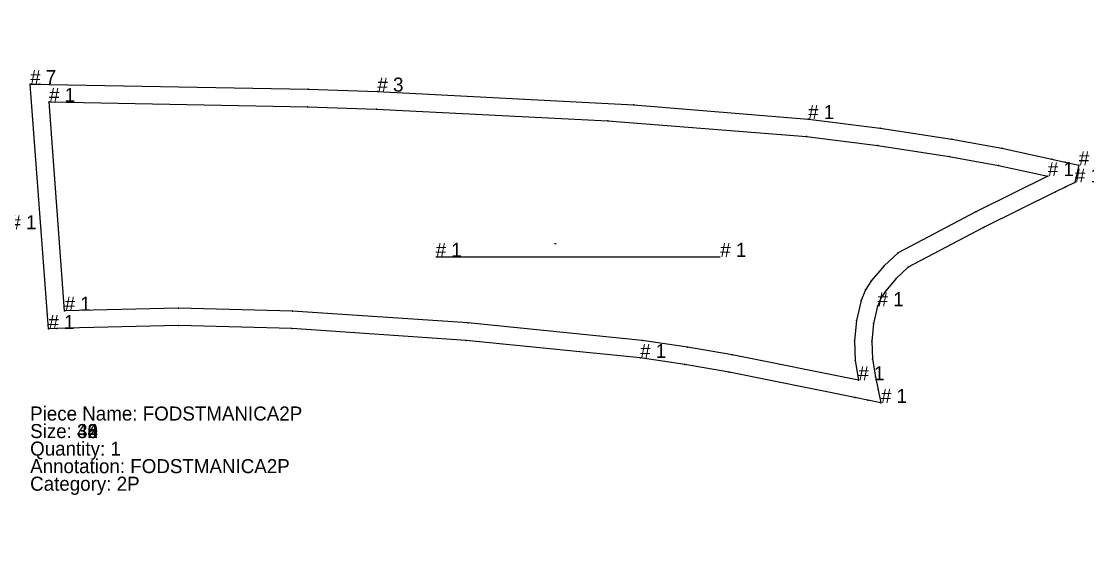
# Model space of a CAD drawing. Extents: x -10 to 11547, y -349 to 304.
# Drawn here: x 10350 to 10958, y -171 to 127 of the extents above; entities that cross this region are included whole.
import ezdxf

# ---------------------------------------------------------------- set-up
doc = ezdxf.new("R2010")
doc.units = 0

# ---------------------------------------------------------------- blocks, each defined once
blk = doc.blocks.new('FODSPMANICA2P-S_42')
at = {"layer": '1'}
blk.add_lwpolyline([(-352.097, 91.406), (-347.093, 91.251), (-342.089, 91.095), (-254.395, 89.347), (-166.687, 90.196), (-89.94, 93.37), (-13.341, 99.129), (-13.151, 99.146), (9.073, 102.044), (31.212, 105.557), (108.624, 120.203), (111.659, 120.815), (114.694, 121.426), (116.595, 118.982), (118.495, 116.538), (120.045, 114.542), (121.701, 112.629), (124.286, 109.897), (126.97, 107.257), (130.287, 105.125), (133.604, 102.993), (143.549, 99.475), (153.7, 96.583), (174.997, 91.566), (196.439, 87.186), (196.613, 87.152), (204.351, 85.145), (212.088, 83.137), (212.227, 83.109), (219.322, 81.504), (226.292, 79.415), (233.102, 76.854), (239.721, 73.832), (246.117, 70.362), (252.26, 66.463), (258.122, 62.151), (263.676, 57.446), (267.551, 53.688), (271.213, 49.718), (274.627, 45.532), (277.78, 41.148), (280.684, 36.594), (283.284, 31.86), (285.615, 26.988), (287.647, 21.984), (289.371, 16.866), (290.807, 11.656), (290.919, 10.94), (291.779, 4.107), (292.121, -2.775), (291.944, -9.663), (291.223, -16.516), (289.986, -23.294), (288.242, -29.959), (285.999, -36.478), (283.133, -43.07), (279.784, -49.434), (275.974, -55.532), (271.71, -61.323), (267.018, -66.772), (261.934, -71.859), (256.485, -76.557), (256.355, -76.687), (249.464, -83.578), (242.443, -90.599), (243.785, -100.557), (235.595, -101.636), (227.406, -102.714), (174.496, -109.37), (121.435, -114.765), (103.733, -115.718), (86, -115.408), (85.888, -115.403), (37.823, -115.845), (-10.25, -115.297), (-158.811, -110.087), (-158.8111, -110.087), (-258.299, -104.569), (-357.787, -99.051)], close=True, dxfattribs=at)
at = {"layer": '14'}
blk.add_lwpolyline([(-342.4, 81.1), (-254.407, 79.346), (-166.4, 80.2), (-89.174, 83.398), (-12.1, 89.2), (10.445, 92.139), (32.9, 95.7), (110.6, 110.4), (112.389, 108.099), (114.3, 105.9), (117.443, 102.594), (120.7, 99.4), (124.9, 96.7), (129.1, 94), (140.04, 90.108), (151.2, 86.9), (172.723, 81.799), (194.4, 77.4), (202.1, 75.4), (209.8, 73.4), (216.298, 71.917), (222.68, 70), (228.92, 67.658), (234.987, 64.901), (240.855, 61.741), (246.496, 58.193), (251.886, 54.274), (257, 50), (260.816, 46.334), (264.379, 42.423), (267.674, 38.283), (270.688, 33.934), (273.395, 29.388), (275.784, 24.667), (277.853, 19.797), (279.594, 14.801), (281, 9.7), (281.831, 3.577), (282.183, -2.592), (282.055, -8.769), (281.433, -14.917), (280.321, -20.995), (278.741, -26.968), (276.7, -32.8), (274.053, -38.787), (270.974, -44.564), (267.481, -50.1), (263.581, -55.358), (259.297, -60.307), (254.661, -64.929), (249.7, -69.2), (237.9, -81), (226.1, -92.8), (173.421, -99.421), (120.6, -104.8), (103.311, -105.726), (86, -105.4), (38, -105.846), (-10, -105.3), (-158.3, -100.1), (-252.9, -94.85), (-347.5, -89.6)], close=True, dxfattribs=at)
at = {"layer": '2'}
for p in [(108.624, 120.203), (111.659, 120.815), (114.694, 121.426), (116.595, 118.982), (118.495, 116.538), (110.6, 110.4), (121.701, 112.629), (31.212, 105.557), (114.3, 105.9), (126.97, 107.257), (130.287, 105.125), (-13.151, 99.146), (120.7, 99.4), (133.604, 102.993), (-352.097, 91.406), (-347.093, 91.251), (32.9, 95.7), (124.9, 96.7), (129.1, 94), (153.7, 96.583), (-342.089, 91.095), (-166.687, 90.196), (-12.1, 89.2), (151.2, 86.9), (196.613, 87.152), (204.351, 85.145), (-342.4, 81.1), (-166.4, 80.2), (212.088, 83.137), (194.4, 77.4), (202.1, 75.4), (209.8, 73.4), (263.676, 57.446), (257, 50), (281, 9.7), (290.807, 11.656), (276.7, -32.8), (285.999, -36.478), (249.7, -69.2), (256.485, -76.557), (237.9, -81), (249.464, -83.578), (-347.5, -89.6), (242.443, -90.599), (-252.9, -94.85), (226.1, -92.8), (-357.787, -99.051), (-158.3, -100.1), (227.406, -102.714), (235.595, -101.636), (243.785, -100.557), (-258.299, -104.569), (-10, -105.3), (86, -105.4), (120.6, -104.8), (-158.811, -110.087), (-10.25, -115.297), (85.888, -115.403), (121.435, -114.765)]:
    blk.add_point(p, dxfattribs=at)
at = {"layer": '3'}
for p in [(120.045, 114.542), (124.286, 109.897), (112.389, 108.099), (-13.341, 99.129), (9.073, 102.044), (117.443, 102.594), (143.549, 99.475), (-89.94, 93.37), (10.445, 92.139), (174.997, 91.566), (-254.395, 89.347), (140.04, 90.108), (196.439, 87.186), (-254.407, 79.346), (-89.174, 83.398), (172.723, 81.799), (212.227, 83.109), (219.322, 81.504), (226.292, 79.415), (233.102, 76.854), (239.721, 73.832), (216.298, 71.917), (222.68, 70), (228.92, 67.658), (246.117, 70.362), (234.987, 64.901), (240.855, 61.741), (252.26, 66.463), (258.122, 62.151), (246.496, 58.193), (251.886, 54.274), (267.551, 53.688), (271.213, 49.718), (260.816, 46.334), (274.627, 45.532), (264.379, 42.423), (267.674, 38.283), (277.78, 41.148), (280.684, 36.594), (270.688, 33.934), (283.284, 31.86), (273.395, 29.388), (275.784, 24.667), (285.615, 26.988), (277.853, 19.797), (287.647, 21.984), (279.594, 14.801), (289.371, 16.866), (290.919, 10.94), (281.831, 3.577), (291.779, 4.107), (282.183, -2.592), (292.121, -2.775), (282.055, -8.769), (291.944, -9.663), (281.433, -14.917), (291.223, -16.516), (280.321, -20.995), (289.986, -23.294), (278.741, -26.968), (288.242, -29.959), (274.053, -38.787), (270.974, -44.564), (283.133, -43.07), (267.481, -50.1), (279.784, -49.434), (259.297, -60.307), (263.581, -55.358), (275.974, -55.532), (254.661, -64.929), (267.018, -66.772), (271.71, -61.323), (261.934, -71.859), (256.355, -76.687), (173.421, -99.421), (38, -105.846), (103.311, -105.726), (174.496, -109.37), (-158.8111, -110.087), (86, -115.408), (37.823, -115.845), (103.733, -115.718)]:
    blk.add_point(p, dxfattribs=at)
at = {"layer": '4'}
for p in [(-13.341, 99.129, 10), (196.439, 87.186, 10), (212.227, 83.109, 10), (290.919, 10.94, 10), (256.355, -76.687, 10), (-158.8111, -110.087, 10), (86, -115.408, 10)]:
    blk.add_point(p, dxfattribs=at)
at = {"layer": '5'}
blk.add_line((-32.8094, 2.7904), (-31.8094, 2.7904), dxfattribs=at)
at = {"layer": '7'}
blk.add_line((-130.251, -18.286), (71.174, -18.286), dxfattribs=at)
at = {"layer": '1'}
for s, p in [('# 1', (114.694, 121.426)), ('# 1', (-13.341, 99.129)), ('# 1', (-352.097, 91.406)), ('# 1', (196.439, 87.186)), ('# 1', (212.227, 83.109)), ('# 1', (290.919, 10.94)), ('# 1', (256.355, -76.687)), ('# 1', (242.443, -90.599)), ('# 1', (-357.787, -99.051)), ('# 1', (243.785, -100.557)), ('# 1', (-158.8111, -110.087)), ('# 1', (86, -115.408)), ('Piece Name: FODSPMANICA2P', (-357.7868, -125.8457)), ('Size: 42', (-357.7868, -135.8457)), ('Quantity: 1', (-357.7868, -145.8457)), ('Annotation: FODSPMANICA2P', (-357.7868, -155.8457)), ('Category: 2P', (-357.7868, -165.8457))]:
    blk.add_text(s, height=8, dxfattribs=at).set_placement(p)
at = {"layer": '14'}
for p in [(110.6, 110.4), (-342.4, 81.1), (-347.5, -89.6)]:
    blk.add_text('# 1', height=8, dxfattribs=at).set_placement(p)
at = {"layer": '2'}
for p in [(114.694, 121.426), (110.6, 110.4), (-352.097, 91.406), (-342.4, 81.1), (-347.5, -89.6), (242.443, -90.599), (-357.787, -99.051), (243.785, -100.557)]:
    blk.add_text('# 1', height=8, dxfattribs=at).set_placement(p)
at = {"layer": '3'}
for p in [(-13.341, 99.129), (196.439, 87.186), (212.227, 83.109), (290.919, 10.94), (256.355, -76.687), (-158.8111, -110.087), (86, -115.408)]:
    blk.add_text('# 1', height=8, dxfattribs=at).set_placement(p)
at = {"layer": '4'}
for p in [(-13.341, 99.129), (196.439, 87.186), (212.227, 83.109), (290.919, 10.94), (256.355, -76.687), (-158.8111, -110.087), (86, -115.408)]:
    blk.add_text('# 1', height=8, dxfattribs=at).set_placement(p)
at = {"layer": '7'}
for p in [(-130.251, -18.286), (71.174, -18.286)]:
    blk.add_text('# 1', height=8, dxfattribs=at).set_placement(p)
blk = doc.blocks.new('FODSTMANICA2P-S_38')
at = {"layer": '1'}
blk.add_lwpolyline([(-320.789, 75.8764), (-315.3132, 75.7874), (-309.8374, 75.6984), (-162.2973, 72.9952), (-122.7759, 71.5643), (-122.7759, 71.5643), (23.501, 64.049), (122.8306, 55.9658), (123.0632, 55.9432), (164.0153, 50.7593), (204.8349, 44.5654), (233.3761, 39.3576), (261.7257, 33.1492), (269.4901, 31.3765), (277.2545, 29.6039), (274.9701, 19.7966), (269.4195, 17.1007), (263.8689, 14.4048), (222.9448, -5.8078), (179.8749, -28.453), (173.1112, -34.9577), (166.9612, -42.0614), (164.3726, -46.0384), (162.5411, -50.4292), (162.4657, -50.6924), (160.1791, -60.5955), (159.2003, -70.7245), (159.5689, -80.8683), (161.2947, -90.884), (162.8366, -98.3757), (164.3785, -105.8673), (156.8977, -104.274), (149.4168, -102.6806), (77.8521, -88.3461), (52.4972, -83.9929), (27.0343, -80.2206), (27.0343, -80.2206), (-72.1508, -70.2433), (-171.6045, -63.4874), (-236.1286, -61.7725), (-300.6778, -63.2911), (-305.514, -63.4954), (-310.3501, -63.6998)], close=True, dxfattribs=at)
at = {"layer": '14'}
blk.add_lwpolyline([(-310, 65.7), (-162.6, 63), (-123.2, 61.5), (8.6, 55), (122, 46), (162.6696, 40.8501), (203.2, 34.7), (231.4493, 29.5451), (259.5, 23.4), (218.4, 3.1), (174.1, -20.2), (166.1429, -27.7109), (159, -36), (155.4991, -41.4364), (153, -47.4), (150.3469, -58.7755), (149.2, -70.4), (149.5905, -81.7276), (151.5, -92.9), (79.6, -78.5), (53.997, -74.1061), (28.3, -70.3), (-71.2634, -60.28), (-171.1, -53.5), (-236.0973, -51.7738), (-301.1001, -53.3)], close=True, dxfattribs=at)
at = {"layer": '2'}
for p in [(-320.789, 75.8764), (-315.3132, 75.7874), (-309.8374, 75.6984), (-162.2973, 72.9952), (-122.7759, 71.5643), (-310, 65.7), (-162.6, 63), (-123.2, 61.5), (23.501, 64.049), (8.6, 55), (123.0632, 55.9432), (122, 46), (204.8349, 44.5654), (203.2, 34.7), (261.7257, 33.1492), (269.4901, 31.3765), (277.2545, 29.6039), (259.5, 23.4), (274.9701, 19.7966), (263.8689, 14.4048), (269.4195, 17.1007), (218.4, 3.1), (222.9448, -5.8078), (174.1, -20.2), (179.8749, -28.453), (159, -36), (166.9612, -42.0614), (153, -47.4), (-301.1001, -53.3), (-171.1, -53.5), (162.5411, -50.4292), (-310.3501, -63.6998), (-305.514, -63.4954), (-300.6778, -63.2911), (-171.6045, -63.4874), (28.3, -70.3), (149.2, -70.4), (159.2003, -70.7245), (79.6, -78.5), (27.0343, -80.2206), (77.8521, -88.3461), (161.2947, -90.884), (151.5, -92.9), (149.4168, -102.6806), (162.8366, -98.3757), (156.8977, -104.274), (164.3785, -105.8673)]:
    blk.add_point(p, dxfattribs=at)
at = {"layer": '3'}
for p in [(-122.7759, 71.5643), (122.8306, 55.9658), (164.0153, 50.7593), (162.6696, 40.8501), (233.3761, 39.3576), (231.4493, 29.5451), (166.1429, -27.7109), (173.1112, -34.9577), (155.4991, -41.4364), (164.3726, -46.0384), (-236.0973, -51.7738), (162.4657, -50.6924), (-71.2634, -60.28), (150.3469, -58.7755), (160.1791, -60.5955), (-236.1286, -61.7725), (-72.1508, -70.2433), (53.997, -74.1061), (27.0343, -80.2206), (52.4972, -83.9929), (149.5905, -81.7276), (159.5689, -80.8683)]:
    blk.add_point(p, dxfattribs=at)
at = {"layer": '4'}
for p in [(-122.7759, 71.5643, 10), (122.8306, 55.9658, 10), (162.4657, -50.6924, 10), (27.0343, -80.2206, 10)]:
    blk.add_point(p, dxfattribs=at)
at = {"layer": '5'}
blk.add_line((-21.7673, -14.9953), (-20.7673, -14.9953), dxfattribs=at)
at = {"layer": '7'}
blk.add_line((-89.5232, -22.5892), (72.7329, -22.5892), dxfattribs=at)
at = {"layer": '1'}
for s, p in [('Piece Name: FODSTMANICA2P', (-320.789, -115.8673)), ('Size: 38', (-320.789, -125.8673))]:
    blk.add_text(s, height=8, dxfattribs=at).set_placement(p)
blk = doc.blocks.new('FODSTMANICA2P-S_40')
at = {"layer": '1'}
blk.add_lwpolyline([(-320.789, 75.8764), (-315.3132, 75.7874), (-309.8374, 75.6984), (-162.2973, 72.9952), (-122.7759, 71.5643), (-122.7759, 71.5643), (23.501, 64.049), (122.8306, 55.9658), (123.0632, 55.9432), (164.0153, 50.7593), (204.8349, 44.5654), (233.3761, 39.3576), (261.7257, 33.1492), (269.4901, 31.3765), (277.2545, 29.6039), (274.9701, 19.7966), (269.4195, 17.1007), (263.8689, 14.4048), (222.9448, -5.8078), (179.8749, -28.453), (173.1112, -34.9577), (166.9612, -42.0614), (164.3726, -46.0384), (162.5411, -50.4292), (162.4657, -50.6924), (160.1791, -60.5955), (159.2003, -70.7245), (159.5689, -80.8683), (161.2947, -90.884), (162.8366, -98.3757), (164.3785, -105.8673), (156.8977, -104.274), (149.4168, -102.6806), (77.8521, -88.3461), (52.4972, -83.9929), (27.0343, -80.2206), (27.0343, -80.2206), (-72.1508, -70.2433), (-171.6045, -63.4874), (-236.1286, -61.7725), (-300.6778, -63.2911), (-305.514, -63.4954), (-310.3501, -63.6998)], close=True, dxfattribs=at)
at = {"layer": '14'}
blk.add_lwpolyline([(-310, 65.7), (-162.6, 63), (-123.2, 61.5), (8.6, 55), (122, 46), (162.6696, 40.8501), (203.2, 34.7), (231.4493, 29.5451), (259.5, 23.4), (218.4, 3.1), (174.1, -20.2), (166.1429, -27.7109), (159, -36), (155.4991, -41.4364), (153, -47.4), (150.3469, -58.7755), (149.2, -70.4), (149.5905, -81.7276), (151.5, -92.9), (79.6, -78.5), (53.997, -74.1061), (28.3, -70.3), (-71.2634, -60.28), (-171.1, -53.5), (-236.0973, -51.7738), (-301.1001, -53.3)], close=True, dxfattribs=at)
at = {"layer": '2'}
for p in [(-320.789, 75.8764), (-315.3132, 75.7874), (-309.8374, 75.6984), (-162.2973, 72.9952), (-122.7759, 71.5643), (-310, 65.7), (-162.6, 63), (-123.2, 61.5), (23.501, 64.049), (8.6, 55), (123.0632, 55.9432), (122, 46), (204.8349, 44.5654), (203.2, 34.7), (261.7257, 33.1492), (269.4901, 31.3765), (277.2545, 29.6039), (259.5, 23.4), (274.9701, 19.7966), (263.8689, 14.4048), (269.4195, 17.1007), (218.4, 3.1), (222.9448, -5.8078), (174.1, -20.2), (179.8749, -28.453), (159, -36), (166.9612, -42.0614), (153, -47.4), (-301.1001, -53.3), (-171.1, -53.5), (162.5411, -50.4292), (-310.3501, -63.6998), (-305.514, -63.4954), (-300.6778, -63.2911), (-171.6045, -63.4874), (28.3, -70.3), (149.2, -70.4), (159.2003, -70.7245), (79.6, -78.5), (27.0343, -80.2206), (77.8521, -88.3461), (161.2947, -90.884), (151.5, -92.9), (149.4168, -102.6806), (162.8366, -98.3757), (156.8977, -104.274), (164.3785, -105.8673)]:
    blk.add_point(p, dxfattribs=at)
at = {"layer": '3'}
for p in [(-122.7759, 71.5643), (122.8306, 55.9658), (164.0153, 50.7593), (162.6696, 40.8501), (233.3761, 39.3576), (231.4493, 29.5451), (166.1429, -27.7109), (173.1112, -34.9577), (155.4991, -41.4364), (164.3726, -46.0384), (-236.0973, -51.7738), (162.4657, -50.6924), (-71.2634, -60.28), (150.3469, -58.7755), (160.1791, -60.5955), (-236.1286, -61.7725), (-72.1508, -70.2433), (53.997, -74.1061), (27.0343, -80.2206), (52.4972, -83.9929), (149.5905, -81.7276), (159.5689, -80.8683)]:
    blk.add_point(p, dxfattribs=at)
at = {"layer": '4'}
for p in [(-122.7759, 71.5643, 10), (122.8306, 55.9658, 10), (162.4657, -50.6924, 10), (27.0343, -80.2206, 10)]:
    blk.add_point(p, dxfattribs=at)
at = {"layer": '5'}
blk.add_line((-21.7673, -14.9953), (-20.7673, -14.9953), dxfattribs=at)
at = {"layer": '7'}
blk.add_line((-89.5232, -22.5892), (72.7329, -22.5892), dxfattribs=at)
at = {"layer": '1'}
for s, p in [('Piece Name: FODSTMANICA2P', (-320.789, -115.8673)), ('Size: 40', (-320.789, -125.8673))]:
    blk.add_text(s, height=8, dxfattribs=at).set_placement(p)
blk = doc.blocks.new('FODSTMANICA2P-S_42')
at = {"layer": '1'}
blk.add_lwpolyline([(-320.789, 75.877), (-315.313, 75.788), (-309.837, 75.699), (-162.297, 72.995), (-122.776, 71.564), (-122.7757, 71.564), (23.501, 64.049), (122.831, 55.966), (123.063, 55.943), (164.015, 50.76), (204.835, 44.565), (233.376, 39.358), (261.726, 33.149), (269.49, 31.377), (277.255, 29.604), (274.97, 19.797), (269.419, 17.101), (263.869, 14.405), (222.945, -5.808), (179.875, -28.453), (173.111, -34.958), (166.961, -42.061), (164.373, -46.038), (162.541, -50.429), (162.466, -50.692), (160.179, -60.595), (159.2, -70.725), (159.569, -80.868), (161.295, -90.884), (162.837, -98.376), (164.379, -105.867), (156.898, -104.274), (149.417, -102.681), (77.852, -88.346), (52.497, -83.993), (27.034, -80.221), (27.0337, -80.221), (-72.151, -70.243), (-171.605, -63.487), (-236.129, -61.773), (-300.678, -63.291), (-305.514, -63.495), (-310.35, -63.7)], close=True, dxfattribs=at)
at = {"layer": '14'}
blk.add_lwpolyline([(-310, 65.7), (-162.6, 63), (-123.2, 61.5), (8.6, 55), (122, 46), (162.67, 40.85), (203.2, 34.7), (231.449, 29.545), (259.5, 23.4), (218.4, 3.1), (174.1, -20.2), (166.143, -27.711), (159, -36), (155.499, -41.436), (153, -47.4), (150.347, -58.776), (149.2, -70.4), (149.59, -81.728), (151.5, -92.9), (79.6, -78.5), (53.997, -74.106), (28.3, -70.3), (-71.264, -60.28), (-171.1, -53.5), (-236.098, -51.774), (-301.1, -53.3)], close=True, dxfattribs=at)
at = {"layer": '2'}
for p in [(-320.789, 75.877), (-315.313, 75.788), (-309.837, 75.699), (-162.297, 72.995), (-122.776, 71.564), (-310, 65.7), (-162.6, 63), (-123.2, 61.5), (23.501, 64.049), (8.6, 55), (123.063, 55.943), (122, 46), (204.835, 44.565), (203.2, 34.7), (261.726, 33.149), (269.49, 31.377), (277.255, 29.604), (259.5, 23.4), (274.97, 19.797), (263.869, 14.405), (269.419, 17.101), (218.4, 3.1), (222.945, -5.808), (174.1, -20.2), (179.875, -28.453), (159, -36), (166.961, -42.061), (153, -47.4), (-301.1, -53.3), (-171.1, -53.5), (162.541, -50.429), (-310.35, -63.7), (-305.514, -63.495), (-300.678, -63.291), (-171.605, -63.487), (28.3, -70.3), (149.2, -70.4), (159.2, -70.725), (79.6, -78.5), (27.034, -80.221), (77.852, -88.346), (161.295, -90.884), (151.5, -92.9), (149.417, -102.681), (162.837, -98.376), (156.898, -104.274), (164.379, -105.867)]:
    blk.add_point(p, dxfattribs=at)
at = {"layer": '3'}
for p in [(-122.7757, 71.564), (122.831, 55.966), (164.015, 50.76), (162.67, 40.85), (233.376, 39.358), (231.449, 29.545), (166.143, -27.711), (173.111, -34.958), (155.499, -41.436), (164.373, -46.038), (-236.098, -51.774), (162.466, -50.692), (-71.264, -60.28), (150.347, -58.776), (160.179, -60.595), (-236.129, -61.773), (-72.151, -70.243), (53.997, -74.106), (27.0337, -80.221), (52.497, -83.993), (149.59, -81.728), (159.569, -80.868)]:
    blk.add_point(p, dxfattribs=at)
at = {"layer": '4'}
for p in [(-122.7757, 71.564, 10), (122.831, 55.966, 10), (162.466, -50.692, 10), (27.0337, -80.221, 10)]:
    blk.add_point(p, dxfattribs=at)
at = {"layer": '5'}
blk.add_line((-21.7673, -14.9953), (-20.7673, -14.9953), dxfattribs=at)
at = {"layer": '7'}
blk.add_line((-89.523, -22.589), (72.733, -22.589), dxfattribs=at)
at = {"layer": '1'}
for s, p in [('# 7', (-320.789, 75.877)), ('# 3', (-122.7757, 71.564)), ('# 1', (122.831, 55.966)), ('# 1', (277.255, 29.604)), ('# 1', (274.97, 19.797)), ('# 1', (162.466, -50.692)), ('# 1', (-310.35, -63.7)), ('# 1', (27.0337, -80.221)), ('# 1', (164.379, -105.867)), ('Piece Name: FODSTMANICA2P', (-320.789, -115.8673)), ('Size: 42', (-320.789, -125.8673)), ('Quantity: 1', (-320.789, -135.8673)), ('Annotation: FODSTMANICA2P', (-320.789, -145.8673)), ('Category: 2P', (-320.789, -155.8673))]:
    blk.add_text(s, height=8, dxfattribs=at).set_placement(p)
at = {"layer": '14'}
for p in [(-310, 65.7), (259.5, 23.4), (-301.1, -53.3), (151.5, -92.9)]:
    blk.add_text('# 1', height=8, dxfattribs=at).set_placement(p)
at = {"layer": '2'}
for s, p in [('# 7', (-320.789, 75.877)), ('# 1', (-310, 65.7)), ('# 1', (277.255, 29.604)), ('# 1', (259.5, 23.4)), ('# 1', (274.97, 19.797)), ('# 1', (-301.1, -53.3)), ('# 1', (-310.35, -63.7)), ('# 1', (151.5, -92.9)), ('# 1', (164.379, -105.867))]:
    blk.add_text(s, height=8, dxfattribs=at).set_placement(p)
at = {"layer": '3'}
for s, p in [('# 3', (-122.7757, 71.564)), ('# 1', (122.831, 55.966)), ('# 1', (162.466, -50.692)), ('# 1', (27.0337, -80.221))]:
    blk.add_text(s, height=8, dxfattribs=at).set_placement(p)
at = {"layer": '4'}
for s, p in [('# 3', (-122.7757, 71.564)), ('# 1', (122.831, 55.966)), ('# 1', (162.466, -50.692)), ('# 1', (27.0337, -80.221))]:
    blk.add_text(s, height=8, dxfattribs=at).set_placement(p)
at = {"layer": '7'}
for p in [(-89.523, -22.589), (72.733, -22.589)]:
    blk.add_text('# 1', height=8, dxfattribs=at).set_placement(p)
blk = doc.blocks.new('FODSTMANICA2P-S_44')
at = {"layer": '1'}
blk.add_lwpolyline([(-320.789, 75.8764), (-315.3132, 75.7874), (-309.8374, 75.6984), (-162.2973, 72.9952), (-122.7759, 71.5643), (-122.7759, 71.5643), (23.501, 64.049), (122.8306, 55.9658), (123.0632, 55.9432), (164.0153, 50.7593), (204.8349, 44.5654), (233.3761, 39.3576), (261.7257, 33.1492), (269.4901, 31.3765), (277.2545, 29.6039), (274.9701, 19.7966), (269.4195, 17.1007), (263.8689, 14.4048), (222.9448, -5.8078), (179.8749, -28.453), (173.1112, -34.9577), (166.9612, -42.0614), (164.3726, -46.0384), (162.5411, -50.4292), (162.4657, -50.6924), (160.1791, -60.5955), (159.2003, -70.7245), (159.5689, -80.8683), (161.2947, -90.884), (162.8366, -98.3757), (164.3785, -105.8673), (156.8977, -104.274), (149.4168, -102.6806), (77.8521, -88.3461), (52.4972, -83.9929), (27.0343, -80.2206), (27.0343, -80.2206), (-72.1508, -70.2433), (-171.6045, -63.4874), (-236.1286, -61.7725), (-300.6778, -63.2911), (-305.514, -63.4954), (-310.3501, -63.6998)], close=True, dxfattribs=at)
at = {"layer": '14'}
blk.add_lwpolyline([(-310, 65.7), (-162.6, 63), (-123.2, 61.5), (8.6, 55), (122, 46), (162.6696, 40.8501), (203.2, 34.7), (231.4493, 29.5451), (259.5, 23.4), (218.4, 3.1), (174.1, -20.2), (166.1429, -27.7109), (159, -36), (155.4991, -41.4364), (153, -47.4), (150.3469, -58.7755), (149.2, -70.4), (149.5905, -81.7276), (151.5, -92.9), (79.6, -78.5), (53.997, -74.1061), (28.3, -70.3), (-71.2634, -60.28), (-171.1, -53.5), (-236.0973, -51.7738), (-301.1001, -53.3)], close=True, dxfattribs=at)
at = {"layer": '2'}
for p in [(-320.789, 75.8764), (-315.3132, 75.7874), (-309.8374, 75.6984), (-162.2973, 72.9952), (-122.7759, 71.5643), (-310, 65.7), (-162.6, 63), (-123.2, 61.5), (23.501, 64.049), (8.6, 55), (123.0632, 55.9432), (122, 46), (204.8349, 44.5654), (203.2, 34.7), (261.7257, 33.1492), (269.4901, 31.3765), (277.2545, 29.6039), (259.5, 23.4), (274.9701, 19.7966), (263.8689, 14.4048), (269.4195, 17.1007), (218.4, 3.1), (222.9448, -5.8078), (174.1, -20.2), (179.8749, -28.453), (159, -36), (166.9612, -42.0614), (153, -47.4), (-301.1001, -53.3), (-171.1, -53.5), (162.5411, -50.4292), (-310.3501, -63.6998), (-305.514, -63.4954), (-300.6778, -63.2911), (-171.6045, -63.4874), (28.3, -70.3), (149.2, -70.4), (159.2003, -70.7245), (79.6, -78.5), (27.0343, -80.2206), (77.8521, -88.3461), (161.2947, -90.884), (151.5, -92.9), (149.4168, -102.6806), (162.8366, -98.3757), (156.8977, -104.274), (164.3785, -105.8673)]:
    blk.add_point(p, dxfattribs=at)
at = {"layer": '3'}
for p in [(-122.7759, 71.5643), (122.8306, 55.9658), (164.0153, 50.7593), (162.6696, 40.8501), (233.3761, 39.3576), (231.4493, 29.5451), (166.1429, -27.7109), (173.1112, -34.9577), (155.4991, -41.4364), (164.3726, -46.0384), (-236.0973, -51.7738), (162.4657, -50.6924), (-71.2634, -60.28), (150.3469, -58.7755), (160.1791, -60.5955), (-236.1286, -61.7725), (-72.1508, -70.2433), (53.997, -74.1061), (27.0343, -80.2206), (52.4972, -83.9929), (149.5905, -81.7276), (159.5689, -80.8683)]:
    blk.add_point(p, dxfattribs=at)
at = {"layer": '4'}
for p in [(-122.7759, 71.5643, 10), (122.8306, 55.9658, 10), (162.4657, -50.6924, 10), (27.0343, -80.2206, 10)]:
    blk.add_point(p, dxfattribs=at)
at = {"layer": '5'}
blk.add_line((-21.7673, -14.9953), (-20.7673, -14.9953), dxfattribs=at)
at = {"layer": '7'}
blk.add_line((-89.5232, -22.5892), (72.7329, -22.5892), dxfattribs=at)
at = {"layer": '1'}
for s, p in [('Piece Name: FODSTMANICA2P', (-320.789, -115.8673)), ('Size: 44', (-320.789, -125.8673))]:
    blk.add_text(s, height=8, dxfattribs=at).set_placement(p)
blk = doc.blocks.new('FODSTMANICA2P-S_46')
at = {"layer": '1'}
blk.add_lwpolyline([(-320.789, 75.8764), (-315.3132, 75.7874), (-309.8374, 75.6984), (-162.2973, 72.9952), (-122.7759, 71.5643), (-122.7759, 71.5643), (23.501, 64.049), (122.8306, 55.9658), (123.0632, 55.9432), (164.0153, 50.7593), (204.8349, 44.5654), (233.3761, 39.3576), (261.7257, 33.1492), (269.4901, 31.3765), (277.2545, 29.6039), (274.9701, 19.7966), (269.4195, 17.1007), (263.8689, 14.4048), (222.9448, -5.8078), (179.8749, -28.453), (173.1112, -34.9577), (166.9612, -42.0614), (164.3726, -46.0384), (162.5411, -50.4292), (162.4657, -50.6924), (160.1791, -60.5955), (159.2003, -70.7245), (159.5689, -80.8683), (161.2947, -90.884), (162.8366, -98.3757), (164.3785, -105.8673), (156.8977, -104.274), (149.4168, -102.6806), (77.8521, -88.3461), (52.4972, -83.9929), (27.0343, -80.2206), (27.0343, -80.2206), (-72.1508, -70.2433), (-171.6045, -63.4874), (-236.1286, -61.7725), (-300.6778, -63.2911), (-305.514, -63.4954), (-310.3501, -63.6998)], close=True, dxfattribs=at)
at = {"layer": '14'}
blk.add_lwpolyline([(-310, 65.7), (-162.6, 63), (-123.2, 61.5), (8.6, 55), (122, 46), (162.6696, 40.8501), (203.2, 34.7), (231.4493, 29.5451), (259.5, 23.4), (218.4, 3.1), (174.1, -20.2), (166.1429, -27.7109), (159, -36), (155.4991, -41.4364), (153, -47.4), (150.3469, -58.7755), (149.2, -70.4), (149.5905, -81.7276), (151.5, -92.9), (79.6, -78.5), (53.997, -74.1061), (28.3, -70.3), (-71.2634, -60.28), (-171.1, -53.5), (-236.0973, -51.7738), (-301.1001, -53.3)], close=True, dxfattribs=at)
at = {"layer": '2'}
for p in [(-320.789, 75.8764), (-315.3132, 75.7874), (-309.8374, 75.6984), (-162.2973, 72.9952), (-122.7759, 71.5643), (-310, 65.7), (-162.6, 63), (-123.2, 61.5), (23.501, 64.049), (8.6, 55), (123.0632, 55.9432), (122, 46), (204.8349, 44.5654), (203.2, 34.7), (261.7257, 33.1492), (269.4901, 31.3765), (277.2545, 29.6039), (259.5, 23.4), (274.9701, 19.7966), (263.8689, 14.4048), (269.4195, 17.1007), (218.4, 3.1), (222.9448, -5.8078), (174.1, -20.2), (179.8749, -28.453), (159, -36), (166.9612, -42.0614), (153, -47.4), (-301.1001, -53.3), (-171.1, -53.5), (162.5411, -50.4292), (-310.3501, -63.6998), (-305.514, -63.4954), (-300.6778, -63.2911), (-171.6045, -63.4874), (28.3, -70.3), (149.2, -70.4), (159.2003, -70.7245), (79.6, -78.5), (27.0343, -80.2206), (77.8521, -88.3461), (161.2947, -90.884), (151.5, -92.9), (149.4168, -102.6806), (162.8366, -98.3757), (156.8977, -104.274), (164.3785, -105.8673)]:
    blk.add_point(p, dxfattribs=at)
at = {"layer": '3'}
for p in [(-122.7759, 71.5643), (122.8306, 55.9658), (164.0153, 50.7593), (162.6696, 40.8501), (233.3761, 39.3576), (231.4493, 29.5451), (166.1429, -27.7109), (173.1112, -34.9577), (155.4991, -41.4364), (164.3726, -46.0384), (-236.0973, -51.7738), (162.4657, -50.6924), (-71.2634, -60.28), (150.3469, -58.7755), (160.1791, -60.5955), (-236.1286, -61.7725), (-72.1508, -70.2433), (53.997, -74.1061), (27.0343, -80.2206), (52.4972, -83.9929), (149.5905, -81.7276), (159.5689, -80.8683)]:
    blk.add_point(p, dxfattribs=at)
at = {"layer": '4'}
for p in [(-122.7759, 71.5643, 10), (122.8306, 55.9658, 10), (162.4657, -50.6924, 10), (27.0343, -80.2206, 10)]:
    blk.add_point(p, dxfattribs=at)
at = {"layer": '5'}
blk.add_line((-21.7673, -14.9953), (-20.7673, -14.9953), dxfattribs=at)
at = {"layer": '7'}
blk.add_line((-89.5232, -22.5892), (72.7329, -22.5892), dxfattribs=at)
at = {"layer": '1'}
for s, p in [('Piece Name: FODSTMANICA2P', (-320.789, -115.8673)), ('Size: 46', (-320.789, -125.8673))]:
    blk.add_text(s, height=8, dxfattribs=at).set_placement(p)
blk = doc.blocks.new('FODSTMANICA2P-S_48')
at = {"layer": '1'}
blk.add_lwpolyline([(-320.789, 75.8764), (-315.3132, 75.7874), (-309.8374, 75.6984), (-162.2973, 72.9952), (-122.7759, 71.5643), (-122.7759, 71.5643), (23.501, 64.049), (122.8306, 55.9658), (123.0632, 55.9432), (164.0153, 50.7593), (204.8349, 44.5654), (233.3761, 39.3576), (261.7257, 33.1492), (269.4901, 31.3765), (277.2545, 29.6039), (274.9701, 19.7966), (269.4195, 17.1007), (263.8689, 14.4048), (222.9448, -5.8078), (179.8749, -28.453), (173.1112, -34.9577), (166.9612, -42.0614), (164.3726, -46.0384), (162.5411, -50.4292), (162.4657, -50.6924), (160.1791, -60.5955), (159.2003, -70.7245), (159.5689, -80.8683), (161.2947, -90.884), (162.8366, -98.3757), (164.3785, -105.8673), (156.8977, -104.274), (149.4168, -102.6806), (77.8521, -88.3461), (52.4972, -83.9929), (27.0343, -80.2206), (27.0343, -80.2206), (-72.1508, -70.2433), (-171.6045, -63.4874), (-236.1286, -61.7725), (-300.6778, -63.2911), (-305.514, -63.4954), (-310.3501, -63.6998)], close=True, dxfattribs=at)
at = {"layer": '14'}
blk.add_lwpolyline([(-310, 65.7), (-162.6, 63), (-123.2, 61.5), (8.6, 55), (122, 46), (162.6696, 40.8501), (203.2, 34.7), (231.4493, 29.5451), (259.5, 23.4), (218.4, 3.1), (174.1, -20.2), (166.1429, -27.7109), (159, -36), (155.4991, -41.4364), (153, -47.4), (150.3469, -58.7755), (149.2, -70.4), (149.5905, -81.7276), (151.5, -92.9), (79.6, -78.5), (53.997, -74.1061), (28.3, -70.3), (-71.2634, -60.28), (-171.1, -53.5), (-236.0973, -51.7738), (-301.1001, -53.3)], close=True, dxfattribs=at)
at = {"layer": '2'}
for p in [(-320.789, 75.8764), (-315.3132, 75.7874), (-309.8374, 75.6984), (-162.2973, 72.9952), (-122.7759, 71.5643), (-310, 65.7), (-162.6, 63), (-123.2, 61.5), (23.501, 64.049), (8.6, 55), (123.0632, 55.9432), (122, 46), (204.8349, 44.5654), (203.2, 34.7), (261.7257, 33.1492), (269.4901, 31.3765), (277.2545, 29.6039), (259.5, 23.4), (274.9701, 19.7966), (263.8689, 14.4048), (269.4195, 17.1007), (218.4, 3.1), (222.9448, -5.8078), (174.1, -20.2), (179.8749, -28.453), (159, -36), (166.9612, -42.0614), (153, -47.4), (-301.1001, -53.3), (-171.1, -53.5), (162.5411, -50.4292), (-310.3501, -63.6998), (-305.514, -63.4954), (-300.6778, -63.2911), (-171.6045, -63.4874), (28.3, -70.3), (149.2, -70.4), (159.2003, -70.7245), (79.6, -78.5), (27.0343, -80.2206), (77.8521, -88.3461), (161.2947, -90.884), (151.5, -92.9), (149.4168, -102.6806), (162.8366, -98.3757), (156.8977, -104.274), (164.3785, -105.8673)]:
    blk.add_point(p, dxfattribs=at)
at = {"layer": '3'}
for p in [(-122.7759, 71.5643), (122.8306, 55.9658), (164.0153, 50.7593), (162.6696, 40.8501), (233.3761, 39.3576), (231.4493, 29.5451), (166.1429, -27.7109), (173.1112, -34.9577), (155.4991, -41.4364), (164.3726, -46.0384), (-236.0973, -51.7738), (162.4657, -50.6924), (-71.2634, -60.28), (150.3469, -58.7755), (160.1791, -60.5955), (-236.1286, -61.7725), (-72.1508, -70.2433), (53.997, -74.1061), (27.0343, -80.2206), (52.4972, -83.9929), (149.5905, -81.7276), (159.5689, -80.8683)]:
    blk.add_point(p, dxfattribs=at)
at = {"layer": '4'}
for p in [(-122.7759, 71.5643, 10), (122.8306, 55.9658, 10), (162.4657, -50.6924, 10), (27.0343, -80.2206, 10)]:
    blk.add_point(p, dxfattribs=at)
at = {"layer": '5'}
blk.add_line((-21.7673, -14.9953), (-20.7673, -14.9953), dxfattribs=at)
at = {"layer": '7'}
blk.add_line((-89.5232, -22.5892), (72.7329, -22.5892), dxfattribs=at)
at = {"layer": '1'}
for s, p in [('Piece Name: FODSTMANICA2P', (-320.789, -115.8673)), ('Size: 48', (-320.789, -125.8673))]:
    blk.add_text(s, height=8, dxfattribs=at).set_placement(p)
blk = doc.blocks.new('FODSTMANICA2P-S_50')
at = {"layer": '1'}
blk.add_lwpolyline([(-320.789, 75.8764), (-315.3132, 75.7874), (-309.8374, 75.6984), (-162.2973, 72.9952), (-122.7759, 71.5643), (-122.7759, 71.5643), (23.501, 64.049), (122.8306, 55.9658), (123.0632, 55.9432), (164.0153, 50.7593), (204.8349, 44.5654), (233.3761, 39.3576), (261.7257, 33.1492), (269.4901, 31.3765), (277.2545, 29.6039), (274.9701, 19.7966), (269.4195, 17.1007), (263.8689, 14.4048), (222.9448, -5.8078), (179.8749, -28.453), (173.1112, -34.9577), (166.9612, -42.0614), (164.3726, -46.0384), (162.5411, -50.4292), (162.4657, -50.6924), (160.1791, -60.5955), (159.2003, -70.7245), (159.5689, -80.8683), (161.2947, -90.884), (162.8366, -98.3757), (164.3785, -105.8673), (156.8977, -104.274), (149.4168, -102.6806), (77.8521, -88.3461), (52.4972, -83.9929), (27.0343, -80.2206), (27.0343, -80.2206), (-72.1508, -70.2433), (-171.6045, -63.4874), (-236.1286, -61.7725), (-300.6778, -63.2911), (-305.514, -63.4954), (-310.3501, -63.6998)], close=True, dxfattribs=at)
at = {"layer": '14'}
blk.add_lwpolyline([(-310, 65.7), (-162.6, 63), (-123.2, 61.5), (8.6, 55), (122, 46), (162.6696, 40.8501), (203.2, 34.7), (231.4493, 29.5451), (259.5, 23.4), (218.4, 3.1), (174.1, -20.2), (166.1429, -27.7109), (159, -36), (155.4991, -41.4364), (153, -47.4), (150.3469, -58.7755), (149.2, -70.4), (149.5905, -81.7276), (151.5, -92.9), (79.6, -78.5), (53.997, -74.1061), (28.3, -70.3), (-71.2634, -60.28), (-171.1, -53.5), (-236.0973, -51.7738), (-301.1001, -53.3)], close=True, dxfattribs=at)
at = {"layer": '2'}
for p in [(-320.789, 75.8764), (-315.3132, 75.7874), (-309.8374, 75.6984), (-162.2973, 72.9952), (-122.7759, 71.5643), (-310, 65.7), (-162.6, 63), (-123.2, 61.5), (23.501, 64.049), (8.6, 55), (123.0632, 55.9432), (122, 46), (204.8349, 44.5654), (203.2, 34.7), (261.7257, 33.1492), (269.4901, 31.3765), (277.2545, 29.6039), (259.5, 23.4), (274.9701, 19.7966), (263.8689, 14.4048), (269.4195, 17.1007), (218.4, 3.1), (222.9448, -5.8078), (174.1, -20.2), (179.8749, -28.453), (159, -36), (166.9612, -42.0614), (153, -47.4), (-301.1001, -53.3), (-171.1, -53.5), (162.5411, -50.4292), (-310.3501, -63.6998), (-305.514, -63.4954), (-300.6778, -63.2911), (-171.6045, -63.4874), (28.3, -70.3), (149.2, -70.4), (159.2003, -70.7245), (79.6, -78.5), (27.0343, -80.2206), (77.8521, -88.3461), (161.2947, -90.884), (151.5, -92.9), (149.4168, -102.6806), (162.8366, -98.3757), (156.8977, -104.274), (164.3785, -105.8673)]:
    blk.add_point(p, dxfattribs=at)
at = {"layer": '3'}
for p in [(-122.7759, 71.5643), (122.8306, 55.9658), (164.0153, 50.7593), (162.6696, 40.8501), (233.3761, 39.3576), (231.4493, 29.5451), (166.1429, -27.7109), (173.1112, -34.9577), (155.4991, -41.4364), (164.3726, -46.0384), (-236.0973, -51.7738), (162.4657, -50.6924), (-71.2634, -60.28), (150.3469, -58.7755), (160.1791, -60.5955), (-236.1286, -61.7725), (-72.1508, -70.2433), (53.997, -74.1061), (27.0343, -80.2206), (52.4972, -83.9929), (149.5905, -81.7276), (159.5689, -80.8683)]:
    blk.add_point(p, dxfattribs=at)
at = {"layer": '4'}
for p in [(-122.7759, 71.5643, 10), (122.8306, 55.9658, 10), (162.4657, -50.6924, 10), (27.0343, -80.2206, 10)]:
    blk.add_point(p, dxfattribs=at)
at = {"layer": '5'}
blk.add_line((-21.7673, -14.9953), (-20.7673, -14.9953), dxfattribs=at)
at = {"layer": '7'}
blk.add_line((-89.5232, -22.5892), (72.7329, -22.5892), dxfattribs=at)
at = {"layer": '1'}
for s, p in [('Piece Name: FODSTMANICA2P', (-320.789, -115.8673)), ('Size: 50', (-320.789, -125.8673))]:
    blk.add_text(s, height=8, dxfattribs=at).set_placement(p)
blk = doc.blocks.new('FODSTMANICA2P-S_52')
at = {"layer": '1'}
blk.add_lwpolyline([(-320.789, 75.8764), (-315.3132, 75.7874), (-309.8374, 75.6984), (-162.2973, 72.9952), (-122.7759, 71.5643), (-122.7759, 71.5643), (23.501, 64.049), (122.8306, 55.9658), (123.0632, 55.9432), (164.0153, 50.7593), (204.8349, 44.5654), (233.3761, 39.3576), (261.7257, 33.1492), (269.4901, 31.3765), (277.2545, 29.6039), (274.9701, 19.7966), (269.4195, 17.1007), (263.8689, 14.4048), (222.9448, -5.8078), (179.8749, -28.453), (173.1112, -34.9577), (166.9612, -42.0614), (164.3726, -46.0384), (162.5411, -50.4292), (162.4657, -50.6924), (160.1791, -60.5955), (159.2003, -70.7245), (159.5689, -80.8683), (161.2947, -90.884), (162.8366, -98.3757), (164.3785, -105.8673), (156.8977, -104.274), (149.4168, -102.6806), (77.8521, -88.3461), (52.4972, -83.9929), (27.0343, -80.2206), (27.0343, -80.2206), (-72.1508, -70.2433), (-171.6045, -63.4874), (-236.1286, -61.7725), (-300.6778, -63.2911), (-305.514, -63.4954), (-310.3501, -63.6998)], close=True, dxfattribs=at)
at = {"layer": '14'}
blk.add_lwpolyline([(-310, 65.7), (-162.6, 63), (-123.2, 61.5), (8.6, 55), (122, 46), (162.6696, 40.8501), (203.2, 34.7), (231.4493, 29.5451), (259.5, 23.4), (218.4, 3.1), (174.1, -20.2), (166.1429, -27.7109), (159, -36), (155.4991, -41.4364), (153, -47.4), (150.3469, -58.7755), (149.2, -70.4), (149.5905, -81.7276), (151.5, -92.9), (79.6, -78.5), (53.997, -74.1061), (28.3, -70.3), (-71.2634, -60.28), (-171.1, -53.5), (-236.0973, -51.7738), (-301.1001, -53.3)], close=True, dxfattribs=at)
at = {"layer": '2'}
for p in [(-320.789, 75.8764), (-315.3132, 75.7874), (-309.8374, 75.6984), (-162.2973, 72.9952), (-122.7759, 71.5643), (-310, 65.7), (-162.6, 63), (-123.2, 61.5), (23.501, 64.049), (8.6, 55), (123.0632, 55.9432), (122, 46), (204.8349, 44.5654), (203.2, 34.7), (261.7257, 33.1492), (269.4901, 31.3765), (277.2545, 29.6039), (259.5, 23.4), (274.9701, 19.7966), (263.8689, 14.4048), (269.4195, 17.1007), (218.4, 3.1), (222.9448, -5.8078), (174.1, -20.2), (179.8749, -28.453), (159, -36), (166.9612, -42.0614), (153, -47.4), (-301.1001, -53.3), (-171.1, -53.5), (162.5411, -50.4292), (-310.3501, -63.6998), (-305.514, -63.4954), (-300.6778, -63.2911), (-171.6045, -63.4874), (28.3, -70.3), (149.2, -70.4), (159.2003, -70.7245), (79.6, -78.5), (27.0343, -80.2206), (77.8521, -88.3461), (161.2947, -90.884), (151.5, -92.9), (149.4168, -102.6806), (162.8366, -98.3757), (156.8977, -104.274), (164.3785, -105.8673)]:
    blk.add_point(p, dxfattribs=at)
at = {"layer": '3'}
for p in [(-122.7759, 71.5643), (122.8306, 55.9658), (164.0153, 50.7593), (162.6696, 40.8501), (233.3761, 39.3576), (231.4493, 29.5451), (166.1429, -27.7109), (173.1112, -34.9577), (155.4991, -41.4364), (164.3726, -46.0384), (-236.0973, -51.7738), (162.4657, -50.6924), (-71.2634, -60.28), (150.3469, -58.7755), (160.1791, -60.5955), (-236.1286, -61.7725), (-72.1508, -70.2433), (53.997, -74.1061), (27.0343, -80.2206), (52.4972, -83.9929), (149.5905, -81.7276), (159.5689, -80.8683)]:
    blk.add_point(p, dxfattribs=at)
at = {"layer": '4'}
for p in [(-122.7759, 71.5643, 10), (122.8306, 55.9658, 10), (162.4657, -50.6924, 10), (27.0343, -80.2206, 10)]:
    blk.add_point(p, dxfattribs=at)
at = {"layer": '5'}
blk.add_line((-21.7673, -14.9953), (-20.7673, -14.9953), dxfattribs=at)
at = {"layer": '7'}
blk.add_line((-89.5232, -22.5892), (72.7329, -22.5892), dxfattribs=at)
at = {"layer": '1'}
for s, p in [('Piece Name: FODSTMANICA2P', (-320.789, -115.8673)), ('Size: 52', (-320.789, -125.8673))]:
    blk.add_text(s, height=8, dxfattribs=at).set_placement(p)
blk = doc.blocks.new('FODSTMANICA2P-S_54')
at = {"layer": '1'}
blk.add_lwpolyline([(-320.789, 75.8764), (-315.3132, 75.7874), (-309.8374, 75.6984), (-162.2973, 72.9952), (-122.7759, 71.5643), (-122.7759, 71.5643), (23.501, 64.049), (122.8306, 55.9658), (123.0632, 55.9432), (164.0153, 50.7593), (204.8349, 44.5654), (233.3761, 39.3576), (261.7257, 33.1492), (269.4901, 31.3765), (277.2545, 29.6039), (274.9701, 19.7966), (269.4195, 17.1007), (263.8689, 14.4048), (222.9448, -5.8078), (179.8749, -28.453), (173.1112, -34.9577), (166.9612, -42.0614), (164.3726, -46.0384), (162.5411, -50.4292), (162.4657, -50.6924), (160.1791, -60.5955), (159.2003, -70.7245), (159.5689, -80.8683), (161.2947, -90.884), (162.8366, -98.3757), (164.3785, -105.8673), (156.8977, -104.274), (149.4168, -102.6806), (77.8521, -88.3461), (52.4972, -83.9929), (27.0343, -80.2206), (27.0343, -80.2206), (-72.1508, -70.2433), (-171.6045, -63.4874), (-236.1286, -61.7725), (-300.6778, -63.2911), (-305.514, -63.4954), (-310.3501, -63.6998)], close=True, dxfattribs=at)
at = {"layer": '14'}
blk.add_lwpolyline([(-310, 65.7), (-162.6, 63), (-123.2, 61.5), (8.6, 55), (122, 46), (162.6696, 40.8501), (203.2, 34.7), (231.4493, 29.5451), (259.5, 23.4), (218.4, 3.1), (174.1, -20.2), (166.1429, -27.7109), (159, -36), (155.4991, -41.4364), (153, -47.4), (150.3469, -58.7755), (149.2, -70.4), (149.5905, -81.7276), (151.5, -92.9), (79.6, -78.5), (53.997, -74.1061), (28.3, -70.3), (-71.2634, -60.28), (-171.1, -53.5), (-236.0973, -51.7738), (-301.1001, -53.3)], close=True, dxfattribs=at)
at = {"layer": '2'}
for p in [(-320.789, 75.8764), (-315.3132, 75.7874), (-309.8374, 75.6984), (-162.2973, 72.9952), (-122.7759, 71.5643), (-310, 65.7), (-162.6, 63), (-123.2, 61.5), (23.501, 64.049), (8.6, 55), (123.0632, 55.9432), (122, 46), (204.8349, 44.5654), (203.2, 34.7), (261.7257, 33.1492), (269.4901, 31.3765), (277.2545, 29.6039), (259.5, 23.4), (274.9701, 19.7966), (263.8689, 14.4048), (269.4195, 17.1007), (218.4, 3.1), (222.9448, -5.8078), (174.1, -20.2), (179.8749, -28.453), (159, -36), (166.9612, -42.0614), (153, -47.4), (-301.1001, -53.3), (-171.1, -53.5), (162.5411, -50.4292), (-310.3501, -63.6998), (-305.514, -63.4954), (-300.6778, -63.2911), (-171.6045, -63.4874), (28.3, -70.3), (149.2, -70.4), (159.2003, -70.7245), (79.6, -78.5), (27.0343, -80.2206), (77.8521, -88.3461), (161.2947, -90.884), (151.5, -92.9), (149.4168, -102.6806), (162.8366, -98.3757), (156.8977, -104.274), (164.3785, -105.8673)]:
    blk.add_point(p, dxfattribs=at)
at = {"layer": '3'}
for p in [(-122.7759, 71.5643), (122.8306, 55.9658), (164.0153, 50.7593), (162.6696, 40.8501), (233.3761, 39.3576), (231.4493, 29.5451), (166.1429, -27.7109), (173.1112, -34.9577), (155.4991, -41.4364), (164.3726, -46.0384), (-236.0973, -51.7738), (162.4657, -50.6924), (-71.2634, -60.28), (150.3469, -58.7755), (160.1791, -60.5955), (-236.1286, -61.7725), (-72.1508, -70.2433), (53.997, -74.1061), (27.0343, -80.2206), (52.4972, -83.9929), (149.5905, -81.7276), (159.5689, -80.8683)]:
    blk.add_point(p, dxfattribs=at)
at = {"layer": '4'}
for p in [(-122.7759, 71.5643, 10), (122.8306, 55.9658, 10), (162.4657, -50.6924, 10), (27.0343, -80.2206, 10)]:
    blk.add_point(p, dxfattribs=at)
at = {"layer": '5'}
blk.add_line((-21.7673, -14.9953), (-20.7673, -14.9953), dxfattribs=at)
at = {"layer": '7'}
blk.add_line((-89.5232, -22.5892), (72.7329, -22.5892), dxfattribs=at)
at = {"layer": '1'}
for s, p in [('Piece Name: FODSTMANICA2P', (-320.789, -115.8673)), ('Size: 54', (-320.789, -125.8673))]:
    blk.add_text(s, height=8, dxfattribs=at).set_placement(p)
blk = doc.blocks.new('FODSTMANICA2P-S_56')
at = {"layer": '1'}
blk.add_lwpolyline([(-320.789, 75.8764), (-315.3132, 75.7874), (-309.8374, 75.6984), (-162.2973, 72.9952), (-122.7759, 71.5643), (-122.7759, 71.5643), (23.501, 64.049), (122.8306, 55.9658), (123.0632, 55.9432), (164.0153, 50.7593), (204.8349, 44.5654), (233.3761, 39.3576), (261.7257, 33.1492), (269.4901, 31.3765), (277.2545, 29.6039), (274.9701, 19.7966), (269.4195, 17.1007), (263.8689, 14.4048), (222.9448, -5.8078), (179.8749, -28.453), (173.1112, -34.9577), (166.9612, -42.0614), (164.3726, -46.0384), (162.5411, -50.4292), (162.4657, -50.6924), (160.1791, -60.5955), (159.2003, -70.7245), (159.5689, -80.8683), (161.2947, -90.884), (162.8366, -98.3757), (164.3785, -105.8673), (156.8977, -104.274), (149.4168, -102.6806), (77.8521, -88.3461), (52.4972, -83.9929), (27.0343, -80.2206), (27.0343, -80.2206), (-72.1508, -70.2433), (-171.6045, -63.4874), (-236.1286, -61.7725), (-300.6778, -63.2911), (-305.514, -63.4954), (-310.3501, -63.6998)], close=True, dxfattribs=at)
at = {"layer": '14'}
blk.add_lwpolyline([(-310, 65.7), (-162.6, 63), (-123.2, 61.5), (8.6, 55), (122, 46), (162.6696, 40.8501), (203.2, 34.7), (231.4493, 29.5451), (259.5, 23.4), (218.4, 3.1), (174.1, -20.2), (166.1429, -27.7109), (159, -36), (155.4991, -41.4364), (153, -47.4), (150.3469, -58.7755), (149.2, -70.4), (149.5905, -81.7276), (151.5, -92.9), (79.6, -78.5), (53.997, -74.1061), (28.3, -70.3), (-71.2634, -60.28), (-171.1, -53.5), (-236.0973, -51.7738), (-301.1001, -53.3)], close=True, dxfattribs=at)
at = {"layer": '2'}
for p in [(-320.789, 75.8764), (-315.3132, 75.7874), (-309.8374, 75.6984), (-162.2973, 72.9952), (-122.7759, 71.5643), (-310, 65.7), (-162.6, 63), (-123.2, 61.5), (23.501, 64.049), (8.6, 55), (123.0632, 55.9432), (122, 46), (204.8349, 44.5654), (203.2, 34.7), (261.7257, 33.1492), (269.4901, 31.3765), (277.2545, 29.6039), (259.5, 23.4), (274.9701, 19.7966), (263.8689, 14.4048), (269.4195, 17.1007), (218.4, 3.1), (222.9448, -5.8078), (174.1, -20.2), (179.8749, -28.453), (159, -36), (166.9612, -42.0614), (153, -47.4), (-301.1001, -53.3), (-171.1, -53.5), (162.5411, -50.4292), (-310.3501, -63.6998), (-305.514, -63.4954), (-300.6778, -63.2911), (-171.6045, -63.4874), (28.3, -70.3), (149.2, -70.4), (159.2003, -70.7245), (79.6, -78.5), (27.0343, -80.2206), (77.8521, -88.3461), (161.2947, -90.884), (151.5, -92.9), (149.4168, -102.6806), (162.8366, -98.3757), (156.8977, -104.274), (164.3785, -105.8673)]:
    blk.add_point(p, dxfattribs=at)
at = {"layer": '3'}
for p in [(-122.7759, 71.5643), (122.8306, 55.9658), (164.0153, 50.7593), (162.6696, 40.8501), (233.3761, 39.3576), (231.4493, 29.5451), (166.1429, -27.7109), (173.1112, -34.9577), (155.4991, -41.4364), (164.3726, -46.0384), (-236.0973, -51.7738), (162.4657, -50.6924), (-71.2634, -60.28), (150.3469, -58.7755), (160.1791, -60.5955), (-236.1286, -61.7725), (-72.1508, -70.2433), (53.997, -74.1061), (27.0343, -80.2206), (52.4972, -83.9929), (149.5905, -81.7276), (159.5689, -80.8683)]:
    blk.add_point(p, dxfattribs=at)
at = {"layer": '4'}
for p in [(-122.7759, 71.5643, 10), (122.8306, 55.9658, 10), (162.4657, -50.6924, 10), (27.0343, -80.2206, 10)]:
    blk.add_point(p, dxfattribs=at)
at = {"layer": '5'}
blk.add_line((-21.7673, -14.9953), (-20.7673, -14.9953), dxfattribs=at)
at = {"layer": '7'}
blk.add_line((-89.5232, -22.5892), (72.7329, -22.5892), dxfattribs=at)
at = {"layer": '1'}
for s, p in [('Piece Name: FODSTMANICA2P', (-320.789, -115.8673)), ('Size: 56', (-320.789, -125.8673))]:
    blk.add_text(s, height=8, dxfattribs=at).set_placement(p)

msp = doc.modelspace()

# ---------------------------------------------------------------- block references
at = {"layer": '1'}
for name, p in [('FODSPMANICA2P-S_42', (10052.7539, -2.7904)), ('FODSTMANICA2P-S_42', (10675.7109, 14.9953)), ('FODSTMANICA2P-S_38', (10675.7109, 14.9953)), ('FODSTMANICA2P-S_40', (10675.7109, 14.9953)), ('FODSTMANICA2P-S_44', (10675.7109, 14.9953)), ('FODSTMANICA2P-S_46', (10675.7109, 14.9953)), ('FODSTMANICA2P-S_48', (10675.7109, 14.9953)), ('FODSTMANICA2P-S_50', (10675.7109, 14.9953)), ('FODSTMANICA2P-S_52', (10675.7109, 14.9953)), ('FODSTMANICA2P-S_54', (10675.7109, 14.9953)), ('FODSTMANICA2P-S_56', (10675.7109, 14.9953))]:
    msp.add_blockref(name, p, dxfattribs=at)

doc.saveas('drawing.dxf')
